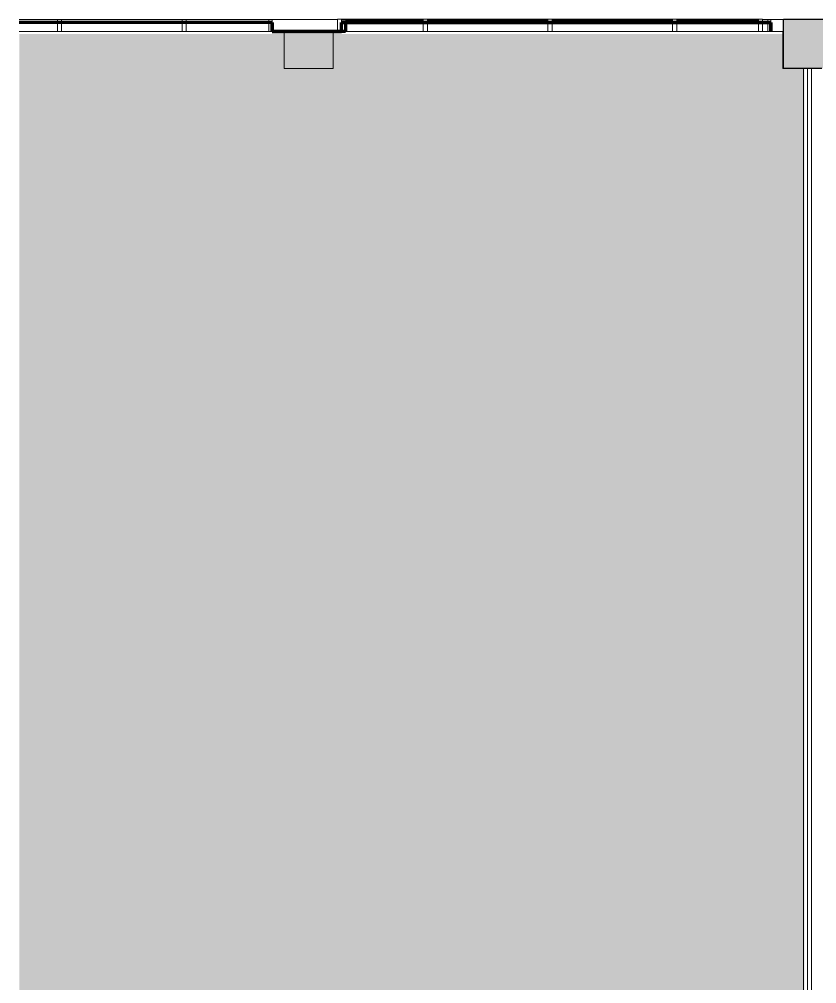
# Model space of a CAD drawing. Header units: inches. Extents: x 1220 to 2139, y 655 to 1865.
# Drawn here: x 1220 to 1610.1, y 1393.5 to 1865.4 of the extents above; entities that cross this region are included whole.
import ezdxf

# ---------------------------------------------------------------- set-up
doc = ezdxf.new("R2010")
doc.units = ezdxf.units.IN
doc.header["$MEASUREMENT"] = 0
doc.linetypes.add('IMPORT-Dash 1_8_ _2_', pattern=[0.3, 0.1875, -0.1125])
doc.linetypes.add('IMPORT-Double Dash 3_8_', pattern=[1, 0.375, -0.125, 0.125, -0.125, 0.125, -0.125])
for name, color, linetype, lineweight in [('A-DETL-GENF', 92, 'Continuous', 9), ('A-GLAZ', 151, 'Continuous', 18), ('A-GLAZ-CWMG', 250, 'Continuous', 18), ('A-WALL', 113, 'Continuous', 9), ('basebuilding_dwg', 8, 'Continuous', 9)]:
    doc.layers.add(name, color=color, linetype=linetype, lineweight=lineweight)

# ---------------------------------------------------------------- blocks, each defined once
blk = doc.blocks.new('basebuilding_dwg_System Panel - Glazed EXIST-BLACK-1018897-GROSS BLDG AREA - LEVEL 6-4771485-FIRST FLOOR RCP')
at = {"layer": 'A-GLAZ', "color": 7, "lineweight": 9, "flags": 128}
blk.add_lwpolyline([(-20, -1.5), (20, -1.5), (20, -0.5), (-20, -0.5)], close=True, dxfattribs=at)
blk = doc.blocks.new('basebuilding_dwg_System Panel - Glazed EXIST-BLACK-1018898-GROSS BLDG AREA - LEVEL 6-4771486-FIRST FLOOR RCP')
at = {"layer": 'A-GLAZ', "color": 7, "lineweight": 9, "flags": 128}
blk.add_lwpolyline([(-29.5, -1.5), (29.5, -1.5), (29.5, -0.5), (-29.5, -0.5)], close=True, dxfattribs=at)
blk = doc.blocks.new('basebuilding_dwg_Rectangular Mullion - 2_ x 6_ rectangular-BLACK-1018865-GROSS BLDG AREA - LEVEL 6-4771487-FIRST FLOOR RCP')
at = {"layer": 'A-GLAZ-CWMG', "flags": 128}
blk.add_lwpolyline([(-1, 6), (1, 6), (1, 0), (-1, 0)], close=True, dxfattribs=at)
blk = doc.blocks.new('basebuilding_dwg_Rectangular Mullion - 2_ x 6_ rectangular-BLACK-1018893-GROSS BLDG AREA - LEVEL 6-4771488-FIRST FLOOR RCP')
at = {"layer": 'A-GLAZ-CWMG'}
for p, q in [((-104.72, 1017.21), (-144.72, 1017.21)), ((-104.72, 1011.21), (-144.72, 1011.21))]:
    blk.add_line(p, q, dxfattribs=at)
blk = doc.blocks.new('basebuilding_dwg_Rectangular Mullion - 2_ x 6_ rectangular-BLACK-1018894-GROSS BLDG AREA - LEVEL 6-4771489-FIRST FLOOR RCP')
at = {"layer": 'A-GLAZ-CWMG'}
for p, q in [((59.28, 1017.21), (19.28, 1017.21)), ((59.28, 1011.21), (19.28, 1011.21))]:
    blk.add_line(p, q, dxfattribs=at)
blk = doc.blocks.new('basebuilding_dwg_Rectangular Mullion - 2_ x 6_ rectangular-BLACK-430961-GROSS BLDG AREA - LEVEL 6-4771490-FIRST FLOOR RCP')
at = {"layer": 'A-GLAZ-CWMG'}
for p, q in [((-43.72, 1017.21), (-102.72, 1017.21)), ((-43.72, 1011.21), (-102.72, 1011.21))]:
    blk.add_line(p, q, dxfattribs=at)
blk = doc.blocks.new('basebuilding_dwg_Rectangular Mullion - 2_ x 6_ rectangular-BLACK-167180-GROSS BLDG AREA - LEVEL 6-4771491-FIRST FLOOR RCP')
at = {"layer": 'A-GLAZ-CWMG', "flags": 128}
blk.add_lwpolyline([(0, 6), (-2, 6), (-2, 0), (0, 0)], close=True, dxfattribs=at)
blk = doc.blocks.new('basebuilding_dwg_Rectangular Mullion - 2_ x 6_ rectangular-BLACK-167181-GROSS BLDG AREA - LEVEL 6-4771492-FIRST FLOOR RCP')
at = {"layer": 'A-GLAZ-CWMG', "flags": 128}
blk.add_lwpolyline([(-2, 6), (0, 6), (0, 0), (-2, 0)], close=True, dxfattribs=at)
blk = doc.blocks.new('basebuilding_dwg-4266169-FIRST FLOOR RCP')
at = {"lineweight": 9}
for p, q in [((1219.97, 1865.36), (1375.61, 1865.36)), ((1238.64, 1865.36), (1238.64, 1859.36)), ((1240.64, 1865.36), (1240.64, 1859.36)), ((1299.64, 1865.36), (1299.64, 1859.36)), ((1301.64, 1865.36), (1301.64, 1859.36)), ((1342.14, 1865.36), (1342.14, 1859.36)), ((1583.61, 1865.36), (1593.89, 1865.36)), ((1586.14, 1865.36), (1586.14, 1859.36)), ((1219.97, 1863.86), (1342.14, 1863.86)), ((1219.97, 1859.4), (1349.61, 1859.4)), ((1219.97, 1859.4), (1593.89, 1859.4)), ((1219.97, 1859.36), (1343.64, 1859.36)), ((1373.61, 1859.4), (1375.61, 1859.4)), ((1603.61, 1841.4), (1603.61, 1383.4)), ((1605.61, 1841.4), (1605.61, 1383.4)), ((1607.61, 1383.4), (1607.61, 1841.4))]:
    blk.add_line(p, q, dxfattribs=at)
at = {"color": 10, "linetype": 'IMPORT-Dash 1_8_ _2_', "lineweight": 106}
blk.add_line((1343.64, 1863.9), (1219.97, 1863.9), dxfattribs=at)
at = {"lineweight": 9, "flags": 128}
for points in [[(1343.64, 1859.36), (1343.64, 1865.36), (1219.97, 1865.36)], [(1587.64, 1865.36), (1587.64, 1859.36), (1379.64, 1859.36)], [(1583.61, 1859.4), (1593.61, 1859.4), (1593.61, 1841.4), (1593.89, 1841.4)]]:
    blk.add_lwpolyline(points, dxfattribs=at)
at = {"color": 10, "linetype": 'IMPORT-Dash 1_8_ _2_', "lineweight": 106, "flags": 128}
blk.add_lwpolyline([(1587.64, 1859.4), (1587.64, 1863.86), (1379.64, 1863.86), (1379.64, 1859.4), (1343.64, 1859.4), (1343.64, 1863.86), (1343.64, 1859.45), (1377.61, 1859.45), (1377.61, 1863.9), (1587.64, 1863.9), (1587.64, 1859.45)], dxfattribs=at)
at = {"color": 250, "lineweight": 18, "flags": 128}
blk.add_lwpolyline([(1587.61, 1859.4), (1587.61, 1863.86), (1379.64, 1863.86), (1379.64, 1859.4), (1343.64, 1859.4), (1343.64, 1863.86), (1219.97, 1863.86)], dxfattribs=at)
at = {"lineweight": 9, "flags": 128}
blk.add_lwpolyline([(1373.61, 1841.4), (1373.61, 1859.4), (1349.61, 1859.4), (1349.61, 1841.4)], close=True, dxfattribs=at)
at = {"rotation": 180}
blk.add_blockref('basebuilding_dwg_Rectangular Mullion - 2_ x 6_ rectangular-BLACK-167180-GROSS BLDG AREA - LEVEL 6-4771491-FIRST FLOOR RCP', (1375.61, 1865.4), dxfattribs=at)
for name, p in [('basebuilding_dwg_Rectangular Mullion - 2_ x 6_ rectangular-BLACK-1018893-GROSS BLDG AREA - LEVEL 6-4771488-FIRST FLOOR RCP', (1522.33, 848.2)), ('basebuilding_dwg_System Panel - Glazed EXIST-BLACK-1018897-GROSS BLDG AREA - LEVEL 6-4771485-FIRST FLOOR RCP', (1397.61, 1865.4)), ('basebuilding_dwg_Rectangular Mullion - 2_ x 6_ rectangular-BLACK-430961-GROSS BLDG AREA - LEVEL 6-4771490-FIRST FLOOR RCP', (1522.33, 848.2)), ('basebuilding_dwg_System Panel - Glazed EXIST-BLACK-1018898-GROSS BLDG AREA - LEVEL 6-4771486-FIRST FLOOR RCP', (1449.11, 1865.4)), ('basebuilding_dwg_Rectangular Mullion - 2_ x 6_ rectangular-BLACK-430961-GROSS BLDG AREA - LEVEL 6-4771490-FIRST FLOOR RCP', (1583.33, 848.2)), ('basebuilding_dwg_System Panel - Glazed EXIST-BLACK-1018898-GROSS BLDG AREA - LEVEL 6-4771486-FIRST FLOOR RCP', (1510.11, 1865.4)), ('basebuilding_dwg_Rectangular Mullion - 2_ x 6_ rectangular-BLACK-1018894-GROSS BLDG AREA - LEVEL 6-4771489-FIRST FLOOR RCP', (1522.33, 848.2)), ('basebuilding_dwg_System Panel - Glazed EXIST-BLACK-1018897-GROSS BLDG AREA - LEVEL 6-4771485-FIRST FLOOR RCP', (1561.61, 1865.4))]:
    blk.add_blockref(name, p)
at = {"extrusion": (0, 0, -1), "rotation": 180}
for name, p in [('basebuilding_dwg_Rectangular Mullion - 2_ x 6_ rectangular-BLACK-1018865-GROSS BLDG AREA - LEVEL 6-4771487-FIRST FLOOR RCP', (-1418.61, 1865.4)), ('basebuilding_dwg_Rectangular Mullion - 2_ x 6_ rectangular-BLACK-1018865-GROSS BLDG AREA - LEVEL 6-4771487-FIRST FLOOR RCP', (-1479.61, 1865.4)), ('basebuilding_dwg_Rectangular Mullion - 2_ x 6_ rectangular-BLACK-1018865-GROSS BLDG AREA - LEVEL 6-4771487-FIRST FLOOR RCP', (-1540.61, 1865.4)), ('basebuilding_dwg_Rectangular Mullion - 2_ x 6_ rectangular-BLACK-167181-GROSS BLDG AREA - LEVEL 6-4771492-FIRST FLOOR RCP', (-1583.61, 1865.4))]:
    blk.add_blockref(name, p, dxfattribs=at)

msp = doc.modelspace()

# ---------------------------------------------------------------- hatches: boundary and pattern name
at = {"layer": 'A-DETL-GENF'}
h = msp.add_hatch(color=9, dxfattribs=at)
h.paths.add_polyline_path([(1697.61, 655.31), (2132.35, 655.31), (2132.35, 692.28), (1615.15, 692.28), (1615.15, 693.4), (1219.97, 693.4), (1219.97, 655.31), (1661.38, 655.31)], flags=0)
h.paths.add_polyline_path([(1578.2, 696.9), (1614.05, 696.9), (1614.05, 701.15), (1615.15, 701.15), (1615.15, 737.15), (1614.05, 737.15), (1614.05, 761.36), (1615.15, 761.36), (1615.12, 761.86), (1555.86, 761.86), (1555.86, 765.36), (1593.89, 765.36), (1593.89, 786.8), (1615.15, 786.8), (1615.15, 1217.76), (1349.84, 1217.76), (1349.87, 1383.4), (1604.09, 1383.4), (1604.09, 1841.4), (1593.89, 1841.4), (1593.89, 1858.28), (1219.97, 1858.28), (1219.97, 696.9), (1555.86, 696.9)], flags=0)
at = {"layer": 'A-WALL'}
msp.add_hatch(color=250, dxfattribs=at).paths.add_polyline_path([(1617.89, 1841.4), (1617.89, 1865.4), (1593.89, 1865.4), (1593.89, 1841.4), (1616.11, 1841.4)], flags=0)

# ---------------------------------------------------------------- linework, layer by layer
at = {"layer": 'A-WALL', "color": 8, "lineweight": 30}
for p, q in [((1593.89, 1865.4), (1617.89, 1865.4)), ((1593.89, 1841.4), (1593.89, 1865.4)), ((1612.61, 1841.4), (1593.89, 1841.4))]:
    msp.add_line(p, q, dxfattribs=at)

# ---------------------------------------------------------------- block references
at = {"layer": 'basebuilding_dwg', "color": 250, "linetype": 'IMPORT-Double Dash 3_8_', "lineweight": 18}
msp.add_blockref('basebuilding_dwg-4266169-FIRST FLOOR RCP', (0, 0), dxfattribs=at)

doc.saveas('drawing.dxf')
